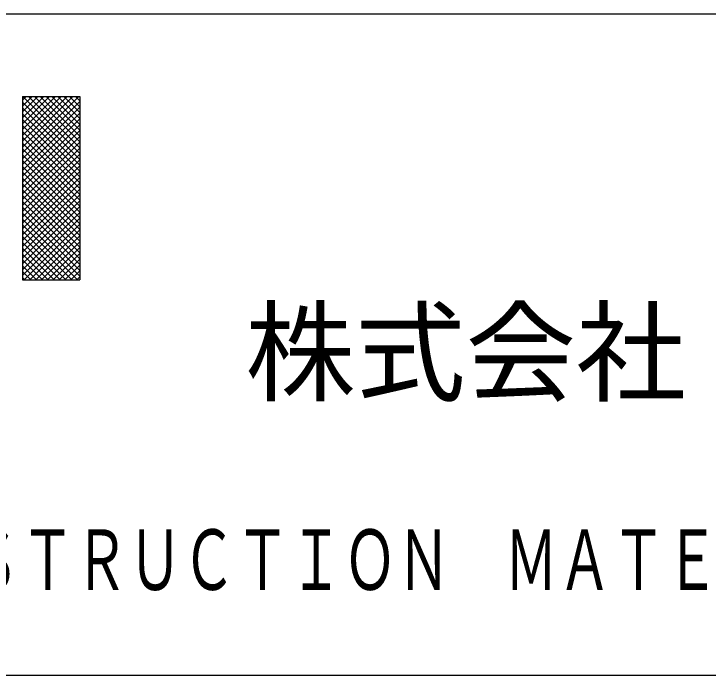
# Model space of a CAD drawing. Units: millimetres on the paper, enlarged 10 times. Extents: x -2066 to 2059, y -1474 to 1400.
# Drawn here: x -614 to -362.1, y -1450 to -1210 of the extents above; entities that cross this region are included whole.
import ezdxf
from ezdxf.enums import TextEntityAlignment as Align

# ---------------------------------------------------------------- set-up
doc = ezdxf.new("R2010")
doc.units = ezdxf.units.MM
doc.header["$LTSCALE"] = 10
doc.layers.add('F-1_中線', color=7, linetype='Continuous')
doc.layers.add('F-6_文字', color=7, linetype='Continuous')
doc.styles.add('ＭＳ ゴシック', font='')
doc.styles.get('ＭＳ ゴシック').set_extended_font_data('MS Gothic')

msp = doc.modelspace()

# ---------------------------------------------------------------- linework, layer by layer
at = {"layer": 'F-1_中線'}
for p, q in [((-2066.45, -1210.02), (2058.55, -1210.02)), ((-610.89, -1241.38), (-609.53, -1240.02)), ((-610.89, -1243.5), (-607.41, -1240.02)), ((-610.89, -1245.62), (-605.29, -1240.02)), ((-610.89, -1247.75), (-603.17, -1240.02)), ((-610.89, -1249.87), (-601.04, -1240.02)), ((-610.89, -1251.99), (-598.92, -1240.02)), ((-610.89, -1254.11), (-596.8, -1240.02)), ((-610.89, -1256.23), (-594.68, -1240.02)), ((-610.89, -1258.35), (-592.56, -1240.02)), ((-610.89, -1260.47), (-590.44, -1240.02)), ((-610.89, -1240.02), (-590.08, -1240.02)), ((-610.89, -1240.02), (-610.89, -1306.57)), ((-610.89, -1262.59), (-590.08, -1241.79)), ((-610.89, -1242.04), (-590.08, -1262.84)), ((-610.79, -1240.02), (-590.08, -1260.72)), ((-608.66, -1240.02), (-590.08, -1258.6)), ((-606.54, -1240.02), (-590.08, -1256.48)), ((-604.42, -1240.02), (-590.08, -1254.36)), ((-602.3, -1240.02), (-590.08, -1252.24)), ((-600.18, -1240.02), (-590.08, -1250.12)), ((-598.06, -1240.02), (-590.08, -1248)), ((-595.94, -1240.02), (-590.08, -1245.87)), ((-593.81, -1240.02), (-590.08, -1243.75)), ((-591.69, -1240.02), (-590.08, -1241.63)), ((-590.08, -1240.02), (-590.08, -1306.57)), ((-610.89, -1264.72), (-590.08, -1243.91)), ((-610.89, -1244.16), (-590.08, -1264.97)), ((-610.89, -1266.84), (-590.08, -1246.03)), ((-610.89, -1246.28), (-590.08, -1267.09)), ((-610.89, -1268.96), (-590.08, -1248.16)), ((-610.89, -1248.41), (-590.08, -1269.21)), ((-610.89, -1271.08), (-590.08, -1250.28)), ((-610.89, -1250.53), (-590.08, -1271.33)), ((-610.89, -1273.2), (-590.08, -1252.4)), ((-610.89, -1252.65), (-590.08, -1273.45)), ((-610.89, -1275.32), (-590.08, -1254.52)), ((-610.89, -1254.77), (-590.08, -1275.57)), ((-610.89, -1277.44), (-590.08, -1256.64)), ((-610.89, -1256.89), (-590.08, -1277.69)), ((-610.89, -1279.57), (-590.08, -1258.76)), ((-610.89, -1259.01), (-590.08, -1279.82)), ((-610.89, -1281.69), (-590.08, -1260.88)), ((-610.89, -1261.13), (-590.08, -1281.94)), ((-610.89, -1283.81), (-590.08, -1263)), ((-610.89, -1263.25), (-590.08, -1284.06)), ((-610.89, -1285.93), (-590.08, -1265.13)), ((-610.89, -1265.38), (-590.08, -1286.18)), ((-610.89, -1288.05), (-590.08, -1267.25)), ((-610.89, -1267.5), (-590.08, -1288.3)), ((-610.89, -1290.17), (-590.08, -1269.37)), ((-610.89, -1269.62), (-590.08, -1290.42)), ((-610.89, -1292.29), (-590.08, -1271.49)), ((-610.89, -1271.74), (-590.08, -1292.54)), ((-610.89, -1294.41), (-590.08, -1273.61)), ((-610.89, -1273.86), (-590.08, -1294.66)), ((-610.89, -1296.54), (-590.08, -1275.73)), ((-610.89, -1275.98), (-590.08, -1296.79)), ((-610.89, -1298.66), (-590.08, -1277.85)), ((-610.89, -1278.1), (-590.08, -1298.91)), ((-610.89, -1300.78), (-590.08, -1279.98)), ((-610.89, -1280.22), (-590.08, -1301.03)), ((-610.89, -1302.9), (-590.08, -1282.1)), ((-610.89, -1282.35), (-590.08, -1303.15)), ((-610.89, -1305.02), (-590.08, -1284.22)), ((-610.89, -1284.47), (-590.08, -1305.27)), ((-610.89, -1286.59), (-590.91, -1306.57)), ((-610.31, -1306.57), (-590.08, -1286.34)), ((-610.89, -1288.71), (-593.03, -1306.57)), ((-608.19, -1306.57), (-590.08, -1288.46)), ((-610.89, -1290.83), (-595.15, -1306.57)), ((-606.07, -1306.57), (-590.08, -1290.58)), ((-610.89, -1292.95), (-597.27, -1306.57)), ((-603.95, -1306.57), (-590.08, -1292.7)), ((-601.83, -1306.57), (-590.08, -1294.82)), ((-610.89, -1295.07), (-599.39, -1306.57)), ((-610.89, -1297.2), (-601.52, -1306.57)), ((-599.71, -1306.57), (-590.08, -1296.95)), ((-610.89, -1299.32), (-603.64, -1306.57)), ((-597.59, -1306.57), (-590.08, -1299.07)), ((-610.89, -1301.44), (-605.76, -1306.57)), ((-595.46, -1306.57), (-590.08, -1301.19)), ((-610.89, -1303.56), (-607.88, -1306.57)), ((-593.34, -1306.57), (-590.08, -1303.31)), ((-610.89, -1305.68), (-610, -1306.57)), ((-610.89, -1306.57), (-590.08, -1306.57)), ((-591.22, -1306.57), (-590.08, -1305.43)), ((-2066.45, -1450.02), (2058.55, -1450.02))]:
    msp.add_line(p, q, dxfattribs=at)

# ---------------------------------------------------------------- texts
at = {"layer": 'F-6_文字', "style": 'ＭＳ ゴシック'}
msp.add_text('株式会社', height=29.33, dxfattribs=at).set_placement((-530.09, -1356.32), align=Align.BOTTOM_LEFT)
at = {"layer": 'F-6_文字', "style": 'ＭＳ ゴシック', "width": 0.65}
msp.add_text('ＫＩＲＩＩ\u3000ＣＯＮＳＴＲＵＣＴＩＯＮ\u3000ＭＡＴＥＲＩＡＬＳ\u3000ＣＯ．，ＬＴＤ．', height=21.99, dxfattribs=at).set_placement((-806.45, -1425.69), align=Align.BOTTOM_LEFT)

doc.saveas('drawing.dxf')
